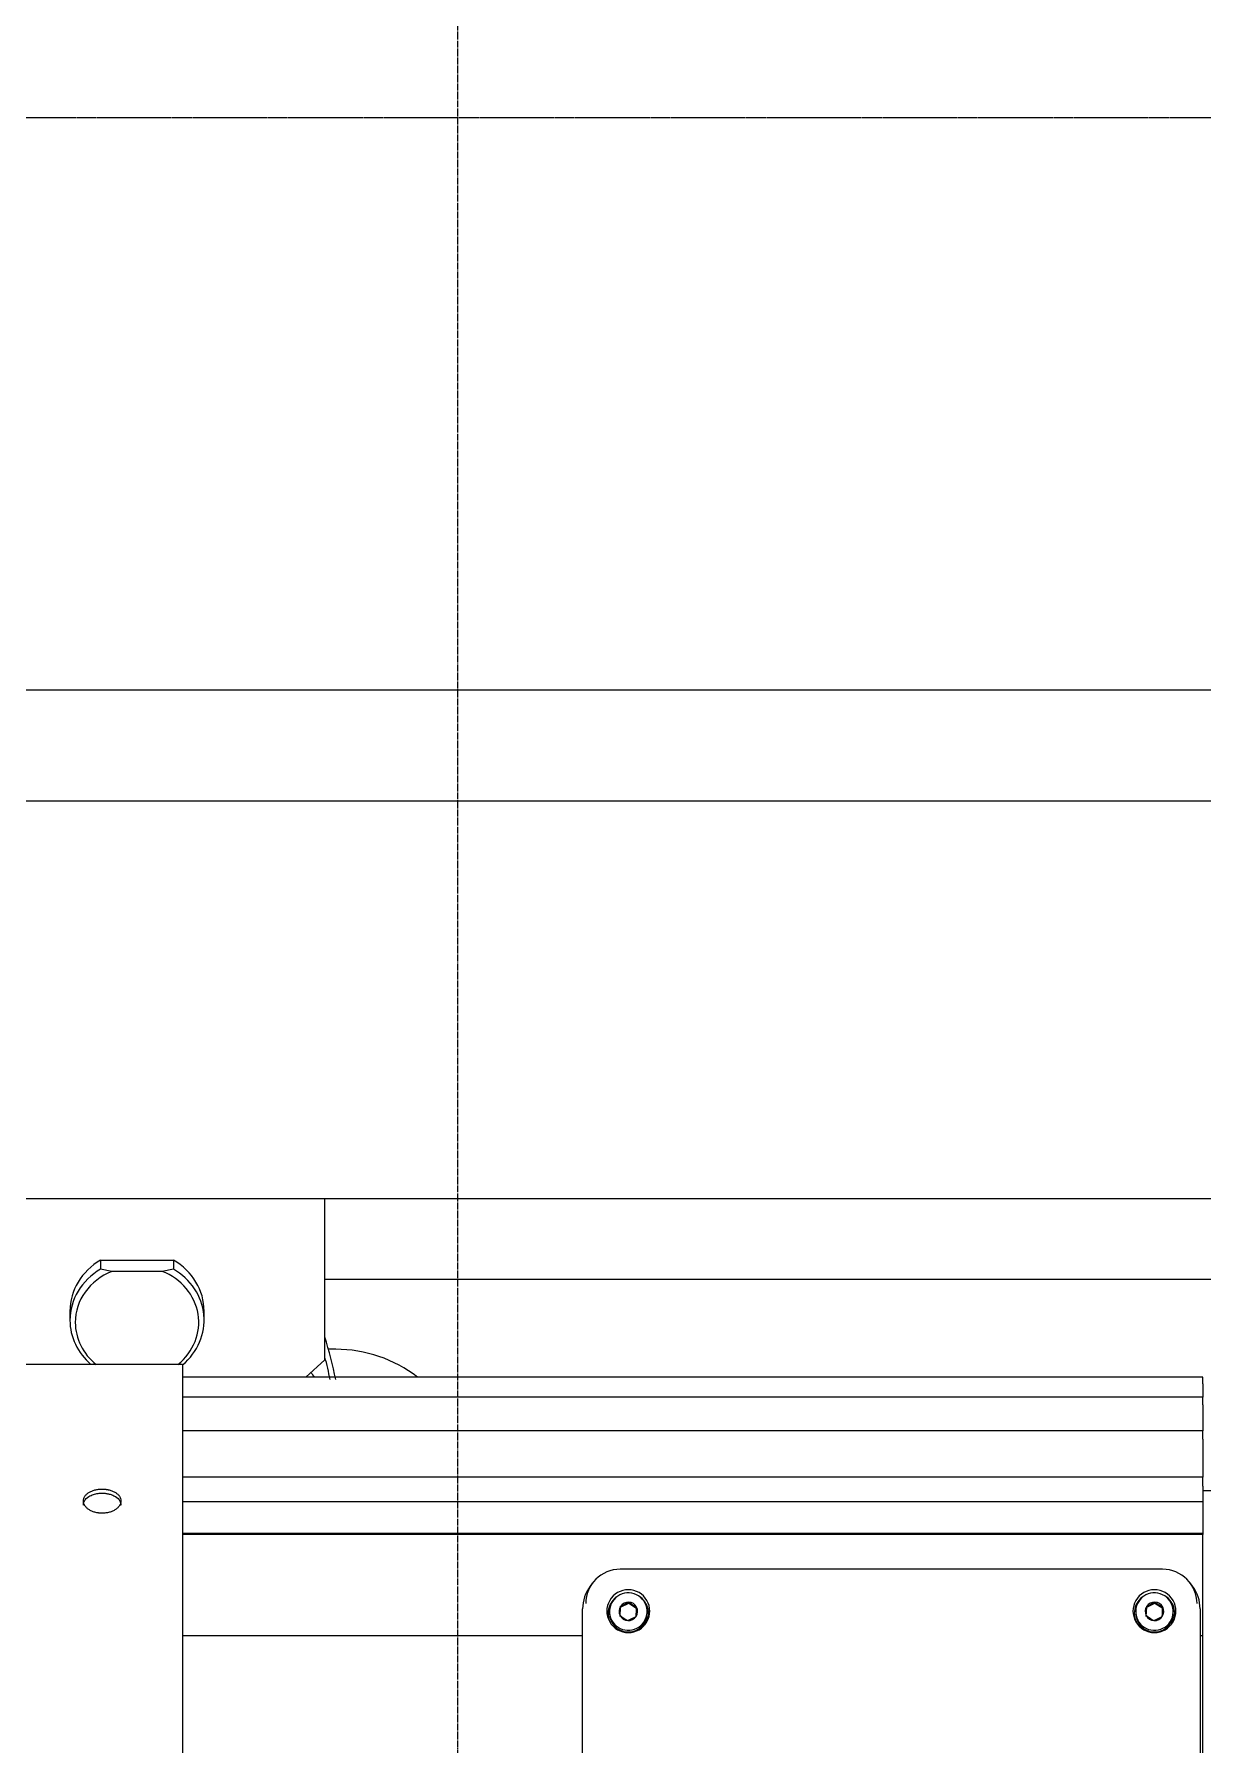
# Model space of a CAD drawing. Extents: x -599358 to 2865263, y -1062760 to 486533.
# Drawn here: x 346337 to 346679, y -695400 to -694900 of the extents above; entities that cross this region are included whole.
import ezdxf

# ---------------------------------------------------------------- set-up
doc = ezdxf.new("R2010")
doc.units = 0
doc.linetypes.add('DASH', pattern=[0.35, 0.25, -0.1])
doc.linetypes.add('DOTE', pattern=[2.42, 2, -0.2, 0.02, -0.2])
for name, color, linetype in [('A-AXIS-DOTE', 14, 'DOTE'), ('EWHS5T6M-1', 7, 'Continuous'), ('EWHS5T6M-3', 7, 'Continuous'), ('FHSGH10105-主梁-04', 7, 'Continuous'), ('FHSGH10105-主梁-06', 7, 'Continuous')]:
    doc.layers.add(name, color=color, linetype=linetype)

msp = doc.modelspace()

# ---------------------------------------------------------------- linework, layer by layer
at = {"color": 6, "linetype": 'DASH'}
msp.add_lwpolyline([(350860.57, -701154.07), (341160.57, -701154.07), (341160.57, -694924.03), (350860.57, -694924.03), (350860.57, -701154.07)], dxfattribs=at)
at = {"layer": 'A-AXIS-DOTE'}
msp.add_line((346460.57, -694061.52), (346460.57, -701154.07), dxfattribs=at)
at = {"layer": 'EWHS5T6M-1', "color": 7, "linetype": 'Continuous'}
msp.add_line((346424.88, -695284.46), (346422.76, -695284.46), dxfattribs=at)
for centre, radius, start, end in [((346278.73, -695323.74), 149.29, 11.7594, 16.6856), ((346278.73, -695323.74), 147.71, 11.8863, 14.5143), ((346424.88, -695323.74), 39.29, 52.4114, 90)]:
    msp.add_arc(centre, radius, start, end, dxfattribs=at)
at = {"layer": 'EWHS5T6M-3', "color": 7, "linetype": 'Continuous'}
for p, q in [((346784.73, -695091.6), (345870.16, -695091.6)), ((346784.73, -695091.6), (345870.16, -695091.6)), ((346784.73, -695240.46), (345870.16, -695240.46)), ((346421.73, -695287.52), (346421.73, -695240.46)), ((346356.08, -695258.33), (346356.08, -695260.98)), ((346356.08, -695258.33), (346377.39, -695258.33)), ((346359.36, -695261.65), (346356.08, -695260.98)), ((346374.11, -695261.65), (346359.36, -695261.65)), ((346377.39, -695260.98), (346374.11, -695261.65)), ((346377.39, -695258.33), (346377.39, -695260.98)), ((346347.09, -695273.28), (346347.09, -695275.94)), ((346386.38, -695275.94), (346386.38, -695273.28)), ((346421.73, -695287.52), (346416.12, -695292.61)), ((346380.09, -695288.89), (346244.16, -695288.89)), ((346380.09, -695288.89), (346380.09, -695444.68)), ((346678.66, -695292.61), (346380.09, -695292.61)), ((346678.66, -695294.54), (346678.66, -695292.61)), ((346678.66, -695294.54), (346678.66, -695298.51)), ((346678.66, -695298.51), (346380.09, -695298.51)), ((346678.66, -695300.7), (346678.66, -695298.51)), ((346678.66, -695300.7), (346678.66, -695308.33)), ((346678.66, -695308.33), (346380.09, -695308.33)), ((346678.66, -695310.77), (346678.66, -695308.33)), ((346678.66, -695310.77), (346678.66, -695321.83)), ((346678.66, -695321.83), (346380.09, -695321.83)), ((346678.66, -695324.51), (346678.66, -695321.83)), ((346678.66, -695324.51), (346678.66, -695325.91)), ((346678.66, -695325.91), (346678.66, -695326.06)), ((346703.81, -695325.91), (346678.66, -695325.91)), ((346678.66, -695326.06), (346678.66, -695338.68)), ((346678.66, -695329.08), (346380.09, -695329.08)), ((346380.09, -695338.27), (346678.66, -695338.27)), ((346678.66, -695338.68), (346380.09, -695338.68)), ((346678.66, -695339.51), (346678.66, -695338.68)), ((346678.66, -695368.21), (346678.66, -695339.51)), ((346666.88, -695348.81), (346508.16, -695348.81)), ((346500.08, -695352.84), (346499.36, -695353.81)), ((346675.69, -695353.81), (346674.96, -695352.84)), ((346497.16, -695518.49), (346497.16, -695360.38)), ((346505.02, -695361.2), (346505.02, -695361.7)), ((346508.09, -695362.65), (346508.24, -695359.94)), ((346508.24, -695359.94), (346510.66, -695358.71)), ((346508.24, -695359.94), (346508.24, -695359.67)), ((346510.66, -695358.71), (346510.66, -695358.44)), ((346510.66, -695358.71), (346512.95, -695360.19)), ((346516.02, -695361.7), (346516.02, -695361.2)), ((346659.02, -695361.2), (346659.02, -695361.7)), ((346662.09, -695362.65), (346662.24, -695359.94)), ((346662.24, -695359.94), (346664.66, -695358.71)), ((346662.24, -695359.94), (346662.24, -695359.67)), ((346664.66, -695358.71), (346664.66, -695358.44)), ((346664.66, -695358.71), (346666.95, -695360.19)), ((346670.02, -695361.7), (346670.02, -695361.2)), ((346677.88, -695360.38), (346677.88, -695518.49)), ((346380.09, -695368.21), (346497.16, -695368.21)), ((346677.88, -695368.21), (346678.66, -695368.21)), ((346678.66, -695524.76), (346678.66, -695368.21))]:
    msp.add_line(p, q, dxfattribs=at)
for centre, radius, start, end in [((345969.33, -695332.25), 539.61, 356.7996, 357.0875), ((346528.19, -695333.87), 34.88, 234.8213, 239.2886), ((346494.64, -695329.81), 32.81, 294.4916, 299.2424), ((346496.76, -695333.98), 32.83, 294.4932, 299.2408), ((346530.74, -695329.96), 34.84, 234.8191, 239.2907), ((345967.06, -695332.13), 546.59, 356.8014, 357.0857), ((346123.33, -695332.25), 539.61, 356.7996, 357.0875), ((346682.19, -695333.87), 34.88, 234.8213, 239.2886), ((346648.64, -695329.81), 32.81, 294.4916, 299.2424), ((346650.76, -695333.98), 32.83, 294.4932, 299.2408), ((346684.74, -695329.96), 34.84, 234.8191, 239.2907), ((346121.06, -695332.13), 546.59, 356.8014, 357.0857)]:
    msp.add_arc(centre, radius, start, end, dxfattribs=at)
for centre, major_axis, ratio, start_param, end_param in [((346366.73, -695273.28), (-19.64, 0), 0.906308, 5.285902, 6.283185), ((346366.73, -695275.94), (19.64, 0), 0.906308, 2.144309, 3.141593), ((346366.73, -695276.6), (18.07, 0), 0.906308, 1.990908, 3.141593), ((346366.73, -695276.6), (-18.07, 0), 0.906308, 2.292842, 4.292278), ((346366.73, -695273.28), (-19.64, 0), 0.906308, 3.141593, 4.138876), ((346366.73, -695275.94), (-19.64, 0), 0.906308, 2.318559, 4.138876), ((346366.73, -695275.94), (-19.64, 0), 0.906308, 0, 0.814997), ((346366.73, -695276.6), (-18.07, 0), 0.906308, 0, 0.84875), ((346484.59, -695253.98), (78.57, 0), 0.906308, 3.692209, 3.714995), ((346508.16, -695358.86), (-10.09, 0), 0.996195, 4.712389, 6.283185), ((346666.88, -695358.86), (-10.09, 0), 0.996195, 3.141593, 4.712389), ((346508.16, -695360.38), (-11, 0), 0.996195, 5.640904, 6.283185), ((346510.52, -695361.08), (6.29, 0), 0.996195, 1.570796, 4.712389), ((346510.52, -695361.7), (5.92, 0), 0.996195, 2.123451, 3.742624), ((346510.52, -695361.2), (5.5, 0), 0.996195, 1.517654, 4.659247), ((346510.52, -695361.2), (-5.5, 0), 0.996195, 1.517654, 4.659247), ((346510.52, -695361.08), (-6.29, 0), 0.996195, 1.570796, 4.712389), ((346510.52, -695361.7), (-5.92, 0), 0.996195, 2.540562, 4.159734), ((346664.52, -695361.08), (6.29, 0), 0.996195, 1.570796, 4.712389), ((346664.52, -695361.7), (5.92, 0), 0.996195, 2.123451, 3.742624), ((346664.52, -695361.2), (5.5, 0), 0.996195, 1.517654, 4.659247), ((346664.52, -695361.2), (-5.5, 0), 0.996195, 1.517654, 4.659247), ((346664.52, -695361.08), (-6.29, 0), 0.996195, 1.570796, 4.712389), ((346664.52, -695361.7), (-5.92, 0), 0.996195, 2.540562, 4.159734), ((346666.88, -695360.38), (11, 0), 0.996195, 0, 0.642281), ((346510.52, -695361.7), (5.5, 0), 0.996195, 3.141593, 4.659247), ((346510.52, -695361.15), (2.72, 0), 0.996195, 2.564851, 3.612049), ((346510.52, -695361.15), (-2.72, 0), 0.996195, 0.470456, 1.517654), ((346510.52, -695361.15), (2.72, 0), 0.996195, 1.517654, 2.564851), ((346510.52, -695361.7), (-5.5, 0), 0.996195, 1.517654, 3.141593), ((346510.52, -695361.15), (-2.72, 0), 0.996195, 1.517654, 2.564851), ((346510.52, -695361.15), (2.72, 0), 0.996195, 0.470456, 1.517654), ((346510.52, -695361.15), (-2.72, 0), 0.996195, 2.564851, 3.612049), ((346664.52, -695361.7), (5.5, 0), 0.996195, 3.141593, 4.659247), ((346664.52, -695361.15), (2.72, 0), 0.996195, 2.564851, 3.612049), ((346664.52, -695361.15), (-2.72, 0), 0.996195, 0.470456, 1.517654), ((346664.52, -695361.15), (2.72, 0), 0.996195, 1.517654, 2.564851), ((346664.52, -695361.7), (-5.5, 0), 0.996195, 1.517654, 3.141593), ((346664.52, -695361.15), (-2.72, 0), 0.996195, 1.517654, 2.564851), ((346664.52, -695361.15), (2.72, 0), 0.996195, 0.470456, 1.517654), ((346664.52, -695361.15), (-2.72, 0), 0.996195, 2.564851, 3.612049)]:
    msp.add_ellipse(centre, major_axis=major_axis, ratio=ratio, start_param=start_param, end_param=end_param, dxfattribs=at)
for points, knots in [([(346356.52, -695332.42), (346356.43, -695332.42), (346356.25, -695332.42), (346355.98, -695332.41), (346355.71, -695332.38), (346355.36, -695332.34), (346354.92, -695332.27), (346354.41, -695332.15), (346353.92, -695332), (346353.31, -695331.75), (346352.61, -695331.37), (346351.92, -695330.82), (346351.41, -695330.19), (346351.09, -695329.52), (346350.99, -695328.82), (346351.09, -695328.13), (346351.41, -695327.47), (346351.92, -695326.86), (346352.61, -695326.34), (346353.44, -695325.91), (346354.24, -695325.64), (346354.92, -695325.49), (346355.44, -695325.41), (346355.98, -695325.36), (346356.34, -695325.35), (346356.52, -695325.35)], [0, 0, 0, 0, 0.015617, 0.031217, 0.046838, 0.062519, 0.093859, 0.125183, 0.156348, 0.187563, 0.250185, 0.312521, 0.375062, 0.437522, 0.499933, 0.562494, 0.624855, 0.687415, 0.749875, 0.812345, 0.87492, 0.906097, 0.937303, 0.968653, 1, 1, 1, 1]), ([(346351.02, -695330.02), (346351.02, -695329.62), (346351.26, -695328.71), (346352.37, -695327.61), (346353.89, -695326.92), (346355.25, -695326.6), (346356.13, -695326.57), (346356.52, -695326.56)], [0.500163, 0.500163, 0.500163, 0.500163, 0.6080037, 0.7495025, 0.8480688, 0.931583, 1, 1, 1, 1]), ([(346356.52, -695325.35), (346356.62, -695325.35), (346356.83, -695325.35), (346357.14, -695325.37), (346357.44, -695325.4), (346357.74, -695325.43), (346358.04, -695325.48), (346358.33, -695325.54), (346358.86, -695325.67), (346359.6, -695325.91), (346360.43, -695326.34), (346361.12, -695326.86), (346361.63, -695327.46), (346361.95, -695328.12), (346362.05, -695328.82), (346361.95, -695329.51), (346361.64, -695330.19), (346361.13, -695330.81), (346360.44, -695331.37), (346359.6, -695331.82), (346358.8, -695332.11), (346358.12, -695332.27), (346357.6, -695332.36), (346357.06, -695332.41), (346356.7, -695332.42), (346356.52, -695332.42)], [0, 0, 0, 0, 0.017969, 0.035808, 0.053574, 0.071324, 0.089115, 0.107004, 0.125048, 0.18751, 0.2499, 0.312443, 0.374783, 0.437331, 0.499754, 0.56222, 0.624775, 0.687117, 0.749694, 0.81201, 0.874549, 0.905951, 0.937122, 0.96837, 1, 1, 1, 1]), ([(346356.52, -695326.56), (346356.81, -695326.56), (346357.43, -695326.58), (346358.41, -695326.74), (346359.45, -695327.05), (346360.74, -695327.68), (346361.78, -695328.71), (346362.02, -695329.62), (346362.02, -695330.02), (346362.02, -695330.02)], [0, 0, 0, 0, 0.0498308, 0.1081871, 0.1750598, 0.2504376, 0.3920247, 0.4999332, 0.5001595, 0.5001595, 0.5001595, 0.5001595])]:
    msp.add_open_spline(points, degree=3, knots=knots, dxfattribs=at)
at = {"layer": 'FHSGH10105-主梁-04', "color": 7, "linetype": 'Continuous'}
msp.add_line((350735.32, -695124.03), (341294.85, -695124.03), dxfattribs=at)
at = {"layer": 'FHSGH10105-主梁-06', "color": 7, "linetype": 'Continuous'}
msp.add_line((346785.52, -695264.03), (346421.73, -695264.03), dxfattribs=at)

doc.saveas('drawing.dxf')
